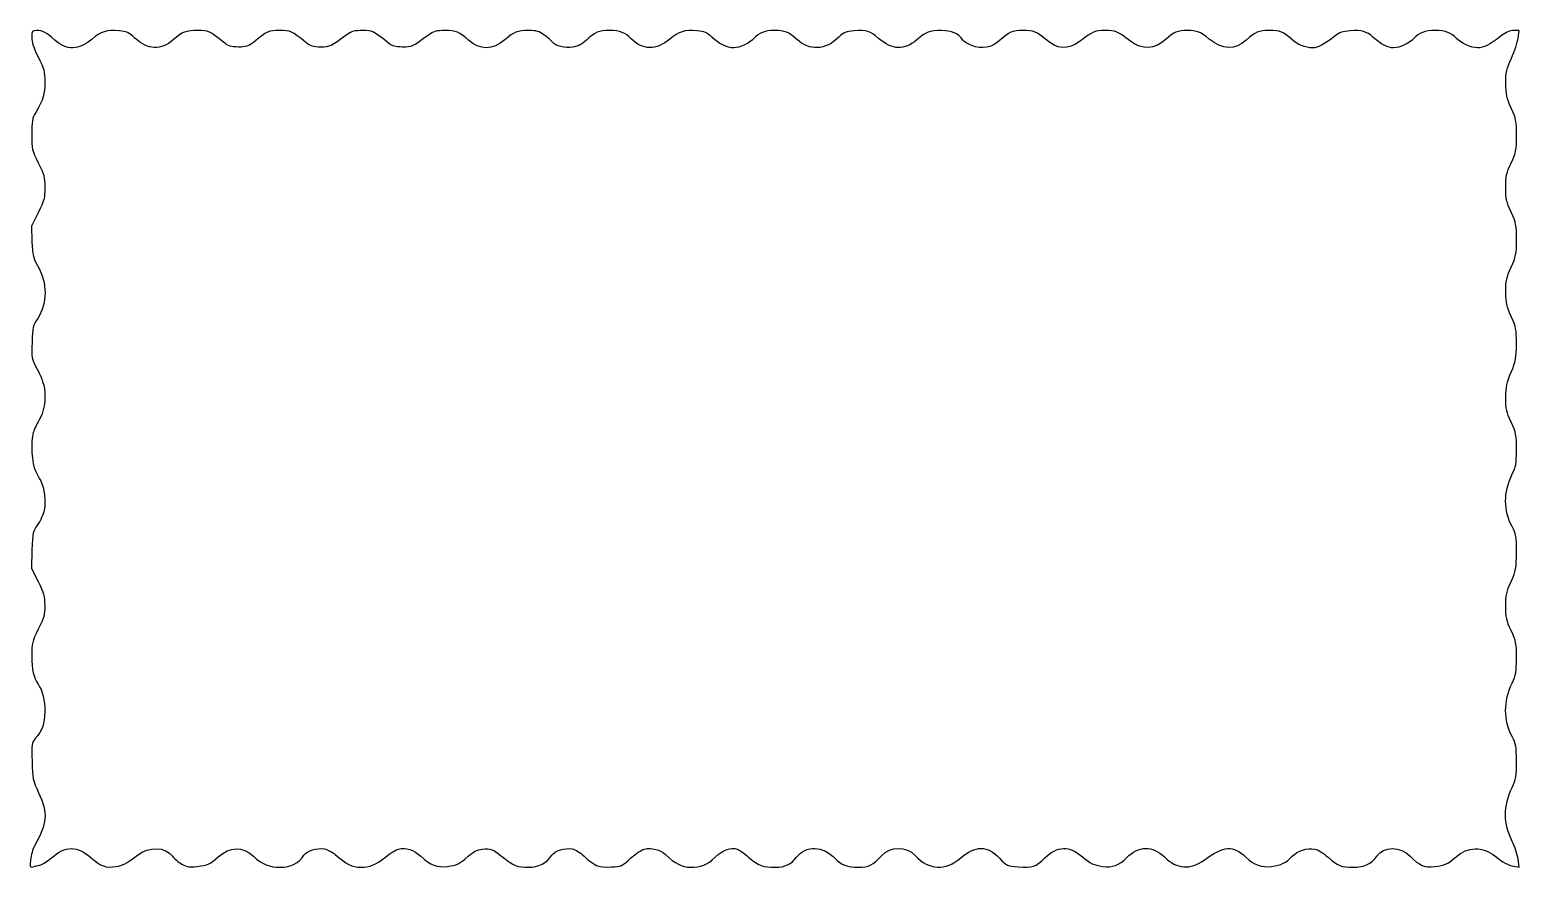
# Model space of a CAD drawing. Header units: centimetres. Extents: x -12.4 to 12.5, y -12.5 to 1.6.
import ezdxf

# ---------------------------------------------------------------- set-up
doc = ezdxf.new("R2010")
doc.units = ezdxf.units.CM
doc.header["$MEASUREMENT"] = 0
doc.layers.add('Layer 1', color=7, linetype='Continuous')

msp = doc.modelspace()

# ---------------------------------------------------------------- linework, layer by layer
at = {"layer": 'Layer 1'}
msp.add_open_spline([(-12.41867, -12.34691), (-12.41169, -12.27421), (-12.38014, -12.16871), (-12.34856, -12.11246), (-12.34856, -12.11246), (-12.1357, -11.73331), (-12.12344, -11.57067), (-12.28183, -11.2271), (-12.28183, -11.2271), (-12.37922, -11.01587), (-12.38477, -10.98949), (-12.39309, -10.69843), (-12.39309, -10.69843), (-12.40144, -10.4061), (-12.39889, -10.38855), (-12.33731, -10.31479), (-12.33731, -10.31479), (-12.21701, -10.17069), (-12.1799, -10.06644), (-12.17864, -9.86908), (-12.17864, -9.86908), (-12.17739, -9.6726), (-12.21561, -9.51498), (-12.29141, -9.40405), (-12.29141, -9.40405), (-12.36974, -9.28941), (-12.39762, -9.16511), (-12.39762, -8.93046), (-12.39762, -8.93046), (-12.39762, -8.71662), (-12.39102, -8.6897), (-12.2881, -8.48387), (-12.2881, -8.48387), (-12.1912, -8.29006), (-12.17872, -8.24411), (-12.17971, -8.08488), (-12.17971, -8.08488), (-12.1807, -7.92758), (-12.19476, -7.87723), (-12.29136, -7.6851), (-12.29136, -7.6851), (-12.29136, -7.6851), (-12.40188, -7.46528), (-12.40188, -7.46528), (-12.40188, -7.46528), (-12.40188, -7.46528), (-12.39314, -7.15805), (-12.39314, -7.15805), (-12.39314, -7.15805), (-12.38468, -6.86088), (-12.38161, -6.84692), (-12.29945, -6.73176), (-12.29945, -6.73176), (-12.25273, -6.66627), (-12.20247, -6.55788), (-12.18776, -6.49089), (-12.18776, -6.49089), (-12.15765, -6.35379), (-12.18706, -6.11085), (-12.24768, -5.9959), (-12.24768, -5.9959), (-12.26831, -5.95678), (-12.30732, -5.8831), (-12.33438, -5.83217), (-12.33438, -5.83217), (-12.39563, -5.71687), (-12.41748, -5.34132), (-12.3718, -5.18888), (-12.3718, -5.18888), (-12.35442, -5.13087), (-12.31228, -5.04054), (-12.27816, -4.98815), (-12.27816, -4.98815), (-12.19552, -4.86129), (-12.15556, -4.62986), (-12.18502, -4.44884), (-12.18502, -4.44884), (-12.19779, -4.3704), (-12.252, -4.22392), (-12.3055, -4.12332), (-12.3055, -4.12332), (-12.40189, -3.94206), (-12.40268, -3.93799), (-12.39311, -3.67448), (-12.39311, -3.67448), (-12.38413, -3.42736), (-12.37733, -3.39902), (-12.29701, -3.27385), (-12.29701, -3.27385), (-12.13416, -3.02008), (-12.13395, -2.68149), (-12.29647, -2.39785), (-12.29647, -2.39785), (-12.37449, -2.26169), (-12.38388, -2.22202), (-12.39334, -1.98867), (-12.39334, -1.98867), (-12.39334, -1.98867), (-12.40381, -1.73028), (-12.40381, -1.73028), (-12.40381, -1.73028), (-12.40381, -1.73028), (-12.29058, -1.50383), (-12.29058, -1.50383), (-12.29058, -1.50383), (-12.18694, -1.29655), (-12.17747, -1.2607), (-12.17863, -1.08036), (-12.17863, -1.08036), (-12.17977, -0.90383), (-12.19122, -0.86071), (-12.28876, -0.66562), (-12.28876, -0.66562), (-12.39357, -0.456), (-12.39762, -0.43846), (-12.39762, -0.19409), (-12.39762, -0.19409), (-12.39762, 0.0279), (-12.38933, 0.07433), (-12.33147, 0.17632), (-12.33147, 0.17632), (-12.1978, 0.41198), (-12.17933, 0.4734), (-12.17916, 0.68284), (-12.17916, 0.68284), (-12.179, 0.87), (-12.18836, 0.90629), (-12.2883, 1.10618), (-12.2883, 1.10618), (-12.36498, 1.25952), (-12.39762, 1.35839), (-12.39762, 1.43725), (-12.39762, 1.43725), (-12.39762, 1.54509), (-12.39429, 1.5497), (-12.3165, 1.5497), (-12.3165, 1.5497), (-12.2144, 1.5497), (-12.14803, 1.51502), (-12.01117, 1.39017), (-12.01117, 1.39017), (-11.81616, 1.21226), (-11.60797, 1.21755), (-11.38714, 1.40605), (-11.38714, 1.40605), (-11.237, 1.5342), (-11.14468, 1.56206), (-10.92923, 1.54419), (-10.92923, 1.54419), (-10.8066, 1.53402), (-10.76942, 1.51685), (-10.66845, 1.42379), (-10.66845, 1.42379), (-10.44876, 1.22128), (-10.23685, 1.21158), (-10.02566, 1.39436), (-10.02566, 1.39436), (-9.87003, 1.52906), (-9.81459, 1.5497), (-9.60846, 1.5497), (-9.60846, 1.5497), (-9.43418, 1.5497), (-9.41533, 1.54099), (-9.18093, 1.35213), (-9.18093, 1.35213), (-9.09894, 1.28607), (-9.05961, 1.27349), (-8.9328, 1.27276), (-8.9328, 1.27276), (-8.8042, 1.27202), (-8.76762, 1.28353), (-8.68344, 1.35127), (-8.68344, 1.35127), (-8.4448, 1.54327), (-8.43055, 1.5497), (-8.24366, 1.5497), (-8.24366, 1.5497), (-8.05677, 1.5497), (-8.04253, 1.54327), (-7.80388, 1.35127), (-7.80388, 1.35127), (-7.71969, 1.28353), (-7.68313, 1.27202), (-7.55448, 1.27276), (-7.55448, 1.27276), (-7.39906, 1.27366), (-7.39676, 1.27475), (-7.10865, 1.48431), (-7.10865, 1.48431), (-7.03598, 1.53717), (-6.9873, 1.5497), (-6.85466, 1.5497), (-6.85466, 1.5497), (-6.68342, 1.5497), (-6.67567, 1.54591), (-6.41071, 1.33281), (-6.41071, 1.33281), (-6.35408, 1.28727), (-6.30209, 1.27351), (-6.18397, 1.27281), (-6.18397, 1.27281), (-6.02491, 1.27186), (-6.02489, 1.27187), (-5.73282, 1.48431), (-5.73282, 1.48431), (-5.65938, 1.53773), (-5.61183, 1.5497), (-5.47311, 1.5497), (-5.47311, 1.5497), (-5.28101, 1.5497), (-5.23238, 1.53001), (-5.07909, 1.39017), (-5.07909, 1.39017), (-4.88818, 1.216), (-4.6733, 1.21789), (-4.46803, 1.39556), (-4.46803, 1.39556), (-4.31566, 1.52743), (-4.2575, 1.5497), (-4.06549, 1.5497), (-4.06549, 1.5497), (-3.93935, 1.5497), (-3.89429, 1.53652), (-3.80925, 1.47474), (-3.80925, 1.47474), (-3.75249, 1.43351), (-3.69022, 1.38054), (-3.67087, 1.35703), (-3.67087, 1.35703), (-3.61529, 1.28952), (-3.46379, 1.25129), (-3.33085, 1.27123), (-3.33085, 1.27123), (-3.24434, 1.2842), (-3.18044, 1.31705), (-3.10132, 1.38924), (-3.10132, 1.38924), (-2.94792, 1.5292), (-2.89847, 1.5497), (-2.71429, 1.5497), (-2.71429, 1.5497), (-2.54028, 1.5497), (-2.44508, 1.51335), (-2.34861, 1.41006), (-2.34861, 1.41006), (-2.16925, 1.21801), (-1.92574, 1.21626), (-1.70412, 1.40543), (-1.70412, 1.40543), (-1.55283, 1.53456), (-1.46128, 1.56209), (-1.24316, 1.544), (-1.24316, 1.544), (-1.12016, 1.5338), (-1.08273, 1.51724), (-0.99965, 1.43628), (-0.99965, 1.43628), (-0.88996, 1.3294), (-0.7421, 1.25837), (-0.63113, 1.25924), (-0.63113, 1.25924), (-0.53492, 1.26), (-0.35975, 1.34141), (-0.29299, 1.41638), (-0.29299, 1.41638), (-0.20943, 1.51024), (-0.1085, 1.5497), (0.04799, 1.5497), (0.04799, 1.5497), (0.22701, 1.5497), (0.28717, 1.52644), (0.41977, 1.40597), (0.41977, 1.40597), (0.64176, 1.20428), (0.90167, 1.21559), (1.12871, 1.43682), (1.12871, 1.43682), (1.2153, 1.5212), (1.2469, 1.53443), (1.38572, 1.54447), (1.38572, 1.54447), (1.59614, 1.5597), (1.65313, 1.54217), (1.79642, 1.41816), (1.79642, 1.41816), (2.02455, 1.22071), (2.22688, 1.21318), (2.43621, 1.39436), (2.43621, 1.39436), (2.59156, 1.52881), (2.64748, 1.54974), (2.85072, 1.54953), (2.85072, 1.54953), (3.02273, 1.54934), (3.12565, 1.50452), (3.20098, 1.39697), (3.20098, 1.39697), (3.22198, 1.36698), (3.29226, 1.32217), (3.35716, 1.29738), (3.35716, 1.29738), (3.52267, 1.23417), (3.68953, 1.26234), (3.81679, 1.37498), (3.81679, 1.37498), (3.99393, 1.53178), (4.03453, 1.5497), (4.21261, 1.5497), (4.21261, 1.5497), (4.39826, 1.5497), (4.45104, 1.52936), (4.59179, 1.40356), (4.59179, 1.40356), (4.78326, 1.23242), (4.97375, 1.22195), (5.17118, 1.37172), (5.17118, 1.37172), (5.3945, 1.54114), (5.41422, 1.54942), (5.59405, 1.54942), (5.59405, 1.54942), (5.77388, 1.54942), (5.79359, 1.54114), (6.01692, 1.37172), (6.01692, 1.37172), (6.2198, 1.21781), (6.4197, 1.22913), (6.61386, 1.40552), (6.61386, 1.40552), (6.74454, 1.52424), (6.80742, 1.5497), (6.96988, 1.5497), (6.96988, 1.5497), (7.13297, 1.5497), (7.19485, 1.5257), (7.33619, 1.40762), (7.33619, 1.40762), (7.55769, 1.22255), (7.7686, 1.21618), (7.95783, 1.38884), (7.95783, 1.38884), (8.11174, 1.52928), (8.161, 1.5497), (8.34571, 1.5497), (8.34571, 1.5497), (8.52786, 1.5497), (8.58311, 1.52805), (8.71613, 1.40456), (8.71613, 1.40456), (8.81776, 1.31022), (8.94398, 1.25842), (9.07065, 1.2591), (9.07065, 1.2591), (9.15665, 1.25955), (9.28056, 1.32474), (9.44415, 1.4556), (9.44415, 1.4556), (9.52059, 1.51674), (9.57486, 1.53588), (9.69671, 1.5447), (9.69671, 1.5447), (9.89971, 1.55938), (9.96712, 1.54014), (10.08602, 1.43357), (10.08602, 1.43357), (10.21185, 1.32079), (10.33404, 1.25851), (10.428, 1.25924), (10.428, 1.25924), (10.5246, 1.26), (10.69971, 1.34127), (10.76659, 1.41638), (10.76659, 1.41638), (10.85209, 1.51241), (10.95202, 1.5497), (11.12384, 1.5497), (11.12384, 1.5497), (11.29566, 1.5497), (11.39559, 1.51241), (11.48109, 1.41638), (11.48109, 1.41638), (11.55295, 1.33567), (11.72574, 1.25985), (11.83821, 1.25968), (11.83821, 1.25968), (11.93339, 1.25953), (12.03857, 1.31349), (12.23591, 1.46371), (12.23591, 1.46371), (12.31304, 1.52243), (12.37793, 1.5497), (12.4405, 1.5497), (12.4405, 1.5497), (12.4405, 1.5497), (12.53214, 1.5497), (12.53214, 1.5497), (12.53214, 1.5497), (12.53214, 1.5497), (12.5138, 1.42403), (12.5138, 1.42403), (12.5138, 1.42403), (12.50372, 1.3549), (12.45303, 1.20377), (12.40117, 1.08817), (12.40117, 1.08817), (12.31748, 0.90164), (12.30698, 0.85374), (12.30786, 0.66244), (12.30786, 0.66244), (12.30872, 0.4757), (12.32072, 0.42067), (12.39759, 0.25084), (12.39759, 0.25084), (12.47932, 0.0703), (12.48634, 0.03384), (12.48639, -0.21054), (12.48639, -0.21054), (12.48644, -0.45646), (12.47986, -0.49017), (12.39649, -0.67105), (12.39649, -0.67105), (12.31739, -0.84265), (12.30653, -0.89238), (12.30653, -1.0829), (12.30653, -1.0829), (12.30653, -1.27342), (12.31739, -1.32315), (12.39649, -1.49475), (12.39649, -1.49475), (12.47986, -1.67563), (12.48644, -1.70935), (12.48639, -1.95526), (12.48639, -1.95526), (12.48634, -2.20021), (12.47943, -2.23585), (12.3966, -2.41889), (12.3966, -2.41889), (12.31783, -2.59298), (12.307, -2.64331), (12.30787, -2.8314), (12.30787, -2.8314), (12.30872, -3.01662), (12.32086, -3.07215), (12.39759, -3.24166), (12.39759, -3.24166), (12.47964, -3.42292), (12.48626, -3.45763), (12.48536, -3.70228), (12.48536, -3.70228), (12.48449, -3.94089), (12.47578, -3.98746), (12.39662, -4.17672), (12.39662, -4.17672), (12.32204, -4.35503), (12.3087, -4.4191), (12.30785, -4.60292), (12.30785, -4.60292), (12.30697, -4.79411), (12.31729, -4.84191), (12.39665, -5.01417), (12.39665, -5.01417), (12.47991, -5.19491), (12.48642, -5.22837), (12.48614, -5.47433), (12.48614, -5.47433), (12.48586, -5.71094), (12.47774, -5.75639), (12.41084, -5.89542), (12.41084, -5.89542), (12.26801, -6.19229), (12.26866, -6.48939), (12.41276, -6.76354), (12.41276, -6.76354), (12.48052, -6.89246), (12.48641, -6.92715), (12.48602, -7.19478), (12.48602, -7.19478), (12.48562, -7.46825), (12.48019, -7.4978), (12.39611, -7.68426), (12.39611, -7.68426), (12.31818, -7.85708), (12.30662, -7.91034), (12.30658, -8.09687), (12.30658, -8.09687), (12.30653, -8.28457), (12.31765, -8.33518), (12.39649, -8.50631), (12.39649, -8.50631), (12.47995, -8.68749), (12.48642, -8.72073), (12.48609, -8.96683), (12.48609, -8.96683), (12.48579, -9.19988), (12.47697, -9.25089), (12.41343, -9.38719), (12.41343, -9.38719), (12.26931, -9.69635), (12.26858, -10.0081), (12.41134, -10.28105), (12.41134, -10.28105), (12.47864, -10.40973), (12.48547, -10.44812), (12.48591, -10.70051), (12.48591, -10.70051), (12.48635, -10.94883), (12.47868, -10.99481), (12.41366, -11.13366), (12.41366, -11.13366), (12.26523, -11.45062), (12.26606, -11.74389), (12.41623, -12.0423), (12.41623, -12.0423), (12.45861, -12.12651), (12.50178, -12.25783), (12.51216, -12.33414), (12.51216, -12.33414), (12.51216, -12.33414), (12.53105, -12.47287), (12.53105, -12.47287), (12.53105, -12.47287), (12.53105, -12.47287), (12.4426, -12.45658), (12.4426, -12.45658), (12.4426, -12.45658), (12.34606, -12.4388), (12.26146, -12.3926), (12.12458, -12.28293), (12.12458, -12.28293), (11.91986, -12.1189), (11.66723, -12.12512), (11.47277, -12.29897), (11.47277, -12.29897), (11.33996, -12.4177), (11.28541, -12.44285), (11.11806, -12.46252), (11.11806, -12.46252), (10.94779, -12.48253), (10.85966, -12.44563), (10.70523, -12.28965), (10.70523, -12.28965), (10.53574, -12.11846), (10.26658, -12.11709), (10.14574, -12.28681), (10.14574, -12.28681), (10.05349, -12.41635), (9.93376, -12.47322), (9.75322, -12.47322), (9.75322, -12.47322), (9.54918, -12.47322), (9.49332, -12.45102), (9.3281, -12.30428), (9.3281, -12.30428), (9.2505, -12.23536), (9.15591, -12.17773), (9.10458, -12.1681), (9.10458, -12.1681), (8.97628, -12.14403), (8.81818, -12.1952), (8.7281, -12.28995), (8.7281, -12.28995), (8.62534, -12.39803), (8.54626, -12.43668), (8.38262, -12.45884), (8.38262, -12.45884), (8.21911, -12.48098), (8.08514, -12.43287), (7.94884, -12.30307), (7.94884, -12.30307), (7.73329, -12.09781), (7.59037, -12.10789), (7.25362, -12.35208), (7.25362, -12.35208), (7.01871, -12.52244), (6.79452, -12.50519), (6.5872, -12.30081), (6.5872, -12.30081), (6.38876, -12.10517), (6.15061, -12.11029), (5.95123, -12.31447), (5.95123, -12.31447), (5.82535, -12.44338), (5.71565, -12.48259), (5.54864, -12.45836), (5.54864, -12.45836), (5.39684, -12.43633), (5.34857, -12.41316), (5.2116, -12.29657), (5.2116, -12.29657), (4.98905, -12.10714), (4.79373, -12.11326), (4.58425, -12.31623), (4.58425, -12.31623), (4.42558, -12.46996), (4.38219, -12.48448), (4.1344, -12.46676), (4.1344, -12.46676), (3.95226, -12.45372), (3.94678, -12.45115), (3.82115, -12.31943), (3.82115, -12.31943), (3.61828, -12.10673), (3.41503, -12.10509), (3.17344, -12.31418), (3.17344, -12.31418), (2.91331, -12.53932), (2.64417, -12.52569), (2.40813, -12.27541), (2.40813, -12.27541), (2.25617, -12.11428), (1.9965, -12.1169), (1.84612, -12.28106), (1.84612, -12.28106), (1.70482, -12.43533), (1.62918, -12.47284), (1.45908, -12.47304), (1.45908, -12.47304), (1.28058, -12.47324), (1.16204, -12.42925), (1.06967, -12.32853), (1.06967, -12.32853), (0.87192, -12.11288), (0.5757, -12.10135), (0.42166, -12.3033), (0.42166, -12.3033), (0.3299, -12.4236), (0.22689, -12.47322), (0.06888, -12.47322), (0.06888, -12.47322), (-0.14545, -12.47322), (-0.21878, -12.44656), (-0.37109, -12.31327), (-0.37109, -12.31327), (-0.45094, -12.2434), (-0.54146, -12.17824), (-0.57226, -12.16846), (-0.57226, -12.16846), (-0.67999, -12.13427), (-0.81161, -12.18261), (-0.94145, -12.30406), (-0.94145, -12.30406), (-1.0796, -12.43329), (-1.1801, -12.47322), (-1.36724, -12.47322), (-1.36724, -12.47322), (-1.4958, -12.47322), (-1.61522, -12.41098), (-1.7746, -12.26093), (-1.7746, -12.26093), (-1.8625, -12.17818), (-2.00506, -12.14111), (-2.12994, -12.16854), (-2.12994, -12.16854), (-2.17485, -12.1784), (-2.27861, -12.24772), (-2.36051, -12.32257), (-2.36051, -12.32257), (-2.50431, -12.45399), (-2.51552, -12.45901), (-2.687, -12.4687), (-2.687, -12.4687), (-2.89307, -12.48034), (-2.97652, -12.44701), (-3.14106, -12.28733), (-3.14106, -12.28733), (-3.20559, -12.22471), (-3.2846, -12.17677), (-3.34062, -12.16626), (-3.34062, -12.16626), (-3.46339, -12.14323), (-3.63015, -12.1956), (-3.68096, -12.27314), (-3.68096, -12.27314), (-3.76303, -12.39839), (-3.90836, -12.47322), (-4.06956, -12.47322), (-4.06956, -12.47322), (-4.25551, -12.47322), (-4.33028, -12.44511), (-4.48392, -12.31748), (-4.48392, -12.31748), (-4.66234, -12.16927), (-4.71385, -12.14808), (-4.84711, -12.16806), (-4.84711, -12.16806), (-4.92881, -12.18031), (-4.99925, -12.21648), (-5.08361, -12.28949), (-5.08361, -12.28949), (-5.23807, -12.42318), (-5.26614, -12.43696), (-5.42863, -12.4589), (-5.42863, -12.4589), (-5.59615, -12.4815), (-5.71926, -12.43497), (-5.87727, -12.28933), (-5.87727, -12.28933), (-5.99608, -12.17981), (-6.12764, -12.13686), (-6.25011, -12.1676), (-6.25011, -12.1676), (-6.28891, -12.17733), (-6.38721, -12.23744), (-6.46856, -12.30118), (-6.46856, -12.30118), (-6.64726, -12.44117), (-6.7262, -12.47322), (-6.89232, -12.47322), (-6.89232, -12.47322), (-7.02408, -12.47322), (-7.12473, -12.42176), (-7.31044, -12.25944), (-7.31044, -12.25944), (-7.35742, -12.21838), (-7.43894, -12.1767), (-7.49158, -12.16682), (-7.49158, -12.16682), (-7.61722, -12.14326), (-7.78356, -12.19476), (-7.83492, -12.27314), (-7.83492, -12.27314), (-7.91755, -12.39925), (-8.06216, -12.47322), (-8.22609, -12.47322), (-8.22609, -12.47322), (-8.41348, -12.47322), (-8.53598, -12.42379), (-8.68186, -12.28933), (-8.68186, -12.28933), (-8.86847, -12.11731), (-9.07165, -12.12119), (-9.27238, -12.30061), (-9.27238, -12.30061), (-9.40265, -12.41705), (-9.44968, -12.43837), (-9.62414, -12.46011), (-9.62414, -12.46011), (-9.7522, -12.47606), (-9.78982, -12.4701), (-9.87975, -12.41955), (-9.87975, -12.41955), (-9.93775, -12.38695), (-10.00965, -12.32722), (-10.03952, -12.28682), (-10.03952, -12.28682), (-10.15671, -12.12831), (-10.42968, -12.12023), (-10.62631, -12.26946), (-10.62631, -12.26946), (-10.82174, -12.41777), (-10.87245, -12.44493), (-10.98561, -12.4619), (-10.98561, -12.4619), (-11.15333, -12.48705), (-11.24116, -12.45596), (-11.40336, -12.31402), (-11.40336, -12.31402), (-11.63805, -12.10865), (-11.82948, -12.10899), (-12.06775, -12.31521), (-12.06775, -12.31521), (-12.13435, -12.37285), (-12.22094, -12.42714), (-12.26016, -12.43585), (-12.26016, -12.43585), (-12.29938, -12.44455), (-12.35395, -12.45785), (-12.38142, -12.46539), (-12.38142, -12.46539), (-12.42668, -12.47781), (-12.43018, -12.46668), (-12.41867, -12.34691)], degree=3, knots=[0, 0, 0, 0, 0.00515464, 0.00515464, 0.00515464, 0.00515464, 0.01030928, 0.01030928, 0.01030928, 0.01030928, 0.01546392, 0.01546392, 0.01546392, 0.01546392, 0.02061856, 0.02061856, 0.02061856, 0.02061856, 0.0257732, 0.0257732, 0.0257732, 0.0257732, 0.03092784, 0.03092784, 0.03092784, 0.03092784, 0.03608247, 0.03608247, 0.03608247, 0.03608247, 0.04123711, 0.04123711, 0.04123711, 0.04123711, 0.04639175, 0.04639175, 0.04639175, 0.04639175, 0.05154639, 0.05154639, 0.05154639, 0.05154639, 0.05670103, 0.05670103, 0.05670103, 0.05670103, 0.06185567, 0.06185567, 0.06185567, 0.06185567, 0.06701031, 0.06701031, 0.06701031, 0.06701031, 0.07216495, 0.07216495, 0.07216495, 0.07216495, 0.07731959, 0.07731959, 0.07731959, 0.07731959, 0.08247423, 0.08247423, 0.08247423, 0.08247423, 0.08762887, 0.08762887, 0.08762887, 0.08762887, 0.09278351, 0.09278351, 0.09278351, 0.09278351, 0.09793814, 0.09793814, 0.09793814, 0.09793814, 0.10309278, 0.10309278, 0.10309278, 0.10309278, 0.10824742, 0.10824742, 0.10824742, 0.10824742, 0.11340206, 0.11340206, 0.11340206, 0.11340206, 0.1185567, 0.1185567, 0.1185567, 0.1185567, 0.12371134, 0.12371134, 0.12371134, 0.12371134, 0.12886598, 0.12886598, 0.12886598, 0.12886598, 0.13402062, 0.13402062, 0.13402062, 0.13402062, 0.13917526, 0.13917526, 0.13917526, 0.13917526, 0.1443299, 0.1443299, 0.1443299, 0.1443299, 0.14948454, 0.14948454, 0.14948454, 0.14948454, 0.15463918, 0.15463918, 0.15463918, 0.15463918, 0.15979381, 0.15979381, 0.15979381, 0.15979381, 0.16494845, 0.16494845, 0.16494845, 0.16494845, 0.17010309, 0.17010309, 0.17010309, 0.17010309, 0.17525773, 0.17525773, 0.17525773, 0.17525773, 0.18041237, 0.18041237, 0.18041237, 0.18041237, 0.18556701, 0.18556701, 0.18556701, 0.18556701, 0.19072165, 0.19072165, 0.19072165, 0.19072165, 0.19587629, 0.19587629, 0.19587629, 0.19587629, 0.20103093, 0.20103093, 0.20103093, 0.20103093, 0.20618557, 0.20618557, 0.20618557, 0.20618557, 0.21134021, 0.21134021, 0.21134021, 0.21134021, 0.21649485, 0.21649485, 0.21649485, 0.21649485, 0.22164948, 0.22164948, 0.22164948, 0.22164948, 0.22680412, 0.22680412, 0.22680412, 0.22680412, 0.23195876, 0.23195876, 0.23195876, 0.23195876, 0.2371134, 0.2371134, 0.2371134, 0.2371134, 0.24226804, 0.24226804, 0.24226804, 0.24226804, 0.24742268, 0.24742268, 0.24742268, 0.24742268, 0.25257732, 0.25257732, 0.25257732, 0.25257732, 0.25773196, 0.25773196, 0.25773196, 0.25773196, 0.2628866, 0.2628866, 0.2628866, 0.2628866, 0.26804124, 0.26804124, 0.26804124, 0.26804124, 0.27319588, 0.27319588, 0.27319588, 0.27319588, 0.27835052, 0.27835052, 0.27835052, 0.27835052, 0.28350515, 0.28350515, 0.28350515, 0.28350515, 0.28865979, 0.28865979, 0.28865979, 0.28865979, 0.29381443, 0.29381443, 0.29381443, 0.29381443, 0.29896907, 0.29896907, 0.29896907, 0.29896907, 0.30412371, 0.30412371, 0.30412371, 0.30412371, 0.30927835, 0.30927835, 0.30927835, 0.30927835, 0.31443299, 0.31443299, 0.31443299, 0.31443299, 0.31958763, 0.31958763, 0.31958763, 0.31958763, 0.32474227, 0.32474227, 0.32474227, 0.32474227, 0.32989691, 0.32989691, 0.32989691, 0.32989691, 0.33505155, 0.33505155, 0.33505155, 0.33505155, 0.34020619, 0.34020619, 0.34020619, 0.34020619, 0.34536082, 0.34536082, 0.34536082, 0.34536082, 0.35051546, 0.35051546, 0.35051546, 0.35051546, 0.3556701, 0.3556701, 0.3556701, 0.3556701, 0.36082474, 0.36082474, 0.36082474, 0.36082474, 0.36597938, 0.36597938, 0.36597938, 0.36597938, 0.37113402, 0.37113402, 0.37113402, 0.37113402, 0.37628866, 0.37628866, 0.37628866, 0.37628866, 0.3814433, 0.3814433, 0.3814433, 0.3814433, 0.38659794, 0.38659794, 0.38659794, 0.38659794, 0.39175258, 0.39175258, 0.39175258, 0.39175258, 0.39690722, 0.39690722, 0.39690722, 0.39690722, 0.40206186, 0.40206186, 0.40206186, 0.40206186, 0.40721649, 0.40721649, 0.40721649, 0.40721649, 0.41237113, 0.41237113, 0.41237113, 0.41237113, 0.41752577, 0.41752577, 0.41752577, 0.41752577, 0.42268041, 0.42268041, 0.42268041, 0.42268041, 0.42783505, 0.42783505, 0.42783505, 0.42783505, 0.43298969, 0.43298969, 0.43298969, 0.43298969, 0.43814433, 0.43814433, 0.43814433, 0.43814433, 0.44329897, 0.44329897, 0.44329897, 0.44329897, 0.44845361, 0.44845361, 0.44845361, 0.44845361, 0.45360825, 0.45360825, 0.45360825, 0.45360825, 0.45876289, 0.45876289, 0.45876289, 0.45876289, 0.46391753, 0.46391753, 0.46391753, 0.46391753, 0.46907216, 0.46907216, 0.46907216, 0.46907216, 0.4742268, 0.4742268, 0.4742268, 0.4742268, 0.47938144, 0.47938144, 0.47938144, 0.47938144, 0.48453608, 0.48453608, 0.48453608, 0.48453608, 0.48969072, 0.48969072, 0.48969072, 0.48969072, 0.49484536, 0.49484536, 0.49484536, 0.49484536, 0.5, 0.5, 0.5, 0.5, 0.50515464, 0.50515464, 0.50515464, 0.50515464, 0.51030928, 0.51030928, 0.51030928, 0.51030928, 0.51546392, 0.51546392, 0.51546392, 0.51546392, 0.52061856, 0.52061856, 0.52061856, 0.52061856, 0.5257732, 0.5257732, 0.5257732, 0.5257732, 0.53092784, 0.53092784, 0.53092784, 0.53092784, 0.53608247, 0.53608247, 0.53608247, 0.53608247, 0.54123711, 0.54123711, 0.54123711, 0.54123711, 0.54639175, 0.54639175, 0.54639175, 0.54639175, 0.55154639, 0.55154639, 0.55154639, 0.55154639, 0.55670103, 0.55670103, 0.55670103, 0.55670103, 0.56185567, 0.56185567, 0.56185567, 0.56185567, 0.56701031, 0.56701031, 0.56701031, 0.56701031, 0.57216495, 0.57216495, 0.57216495, 0.57216495, 0.57731959, 0.57731959, 0.57731959, 0.57731959, 0.58247423, 0.58247423, 0.58247423, 0.58247423, 0.58762887, 0.58762887, 0.58762887, 0.58762887, 0.59278351, 0.59278351, 0.59278351, 0.59278351, 0.59793814, 0.59793814, 0.59793814, 0.59793814, 0.60309278, 0.60309278, 0.60309278, 0.60309278, 0.60824742, 0.60824742, 0.60824742, 0.60824742, 0.61340206, 0.61340206, 0.61340206, 0.61340206, 0.6185567, 0.6185567, 0.6185567, 0.6185567, 0.62371134, 0.62371134, 0.62371134, 0.62371134, 0.62886598, 0.62886598, 0.62886598, 0.62886598, 0.63402062, 0.63402062, 0.63402062, 0.63402062, 0.63917526, 0.63917526, 0.63917526, 0.63917526, 0.6443299, 0.6443299, 0.6443299, 0.6443299, 0.64948454, 0.64948454, 0.64948454, 0.64948454, 0.65463918, 0.65463918, 0.65463918, 0.65463918, 0.65979381, 0.65979381, 0.65979381, 0.65979381, 0.66494845, 0.66494845, 0.66494845, 0.66494845, 0.67010309, 0.67010309, 0.67010309, 0.67010309, 0.67525773, 0.67525773, 0.67525773, 0.67525773, 0.68041237, 0.68041237, 0.68041237, 0.68041237, 0.68556701, 0.68556701, 0.68556701, 0.68556701, 0.69072165, 0.69072165, 0.69072165, 0.69072165, 0.69587629, 0.69587629, 0.69587629, 0.69587629, 0.70103093, 0.70103093, 0.70103093, 0.70103093, 0.70618557, 0.70618557, 0.70618557, 0.70618557, 0.71134021, 0.71134021, 0.71134021, 0.71134021, 0.71649485, 0.71649485, 0.71649485, 0.71649485, 0.72164948, 0.72164948, 0.72164948, 0.72164948, 0.72680412, 0.72680412, 0.72680412, 0.72680412, 0.73195876, 0.73195876, 0.73195876, 0.73195876, 0.7371134, 0.7371134, 0.7371134, 0.7371134, 0.74226804, 0.74226804, 0.74226804, 0.74226804, 0.74742268, 0.74742268, 0.74742268, 0.74742268, 0.75257732, 0.75257732, 0.75257732, 0.75257732, 0.75773196, 0.75773196, 0.75773196, 0.75773196, 0.7628866, 0.7628866, 0.7628866, 0.7628866, 0.76804124, 0.76804124, 0.76804124, 0.76804124, 0.77319588, 0.77319588, 0.77319588, 0.77319588, 0.77835052, 0.77835052, 0.77835052, 0.77835052, 0.78350515, 0.78350515, 0.78350515, 0.78350515, 0.78865979, 0.78865979, 0.78865979, 0.78865979, 0.79381443, 0.79381443, 0.79381443, 0.79381443, 0.79896907, 0.79896907, 0.79896907, 0.79896907, 0.80412371, 0.80412371, 0.80412371, 0.80412371, 0.80927835, 0.80927835, 0.80927835, 0.80927835, 0.81443299, 0.81443299, 0.81443299, 0.81443299, 0.81958763, 0.81958763, 0.81958763, 0.81958763, 0.82474227, 0.82474227, 0.82474227, 0.82474227, 0.82989691, 0.82989691, 0.82989691, 0.82989691, 0.83505155, 0.83505155, 0.83505155, 0.83505155, 0.84020619, 0.84020619, 0.84020619, 0.84020619, 0.84536082, 0.84536082, 0.84536082, 0.84536082, 0.85051546, 0.85051546, 0.85051546, 0.85051546, 0.8556701, 0.8556701, 0.8556701, 0.8556701, 0.86082474, 0.86082474, 0.86082474, 0.86082474, 0.86597938, 0.86597938, 0.86597938, 0.86597938, 0.87113402, 0.87113402, 0.87113402, 0.87113402, 0.87628866, 0.87628866, 0.87628866, 0.87628866, 0.8814433, 0.8814433, 0.8814433, 0.8814433, 0.88659794, 0.88659794, 0.88659794, 0.88659794, 0.89175258, 0.89175258, 0.89175258, 0.89175258, 0.89690722, 0.89690722, 0.89690722, 0.89690722, 0.90206186, 0.90206186, 0.90206186, 0.90206186, 0.90721649, 0.90721649, 0.90721649, 0.90721649, 0.91237113, 0.91237113, 0.91237113, 0.91237113, 0.91752577, 0.91752577, 0.91752577, 0.91752577, 0.92268041, 0.92268041, 0.92268041, 0.92268041, 0.92783505, 0.92783505, 0.92783505, 0.92783505, 0.93298969, 0.93298969, 0.93298969, 0.93298969, 0.93814433, 0.93814433, 0.93814433, 0.93814433, 0.94329897, 0.94329897, 0.94329897, 0.94329897, 0.94845361, 0.94845361, 0.94845361, 0.94845361, 0.95360825, 0.95360825, 0.95360825, 0.95360825, 0.95876289, 0.95876289, 0.95876289, 0.95876289, 0.96391753, 0.96391753, 0.96391753, 0.96391753, 0.96907216, 0.96907216, 0.96907216, 0.96907216, 0.9742268, 0.9742268, 0.9742268, 0.9742268, 0.97938144, 0.97938144, 0.97938144, 0.97938144, 0.98453608, 0.98453608, 0.98453608, 0.98453608, 0.98969072, 0.98969072, 0.98969072, 0.98969072, 1, 1, 1, 1], dxfattribs=at)

doc.saveas('drawing.dxf')
